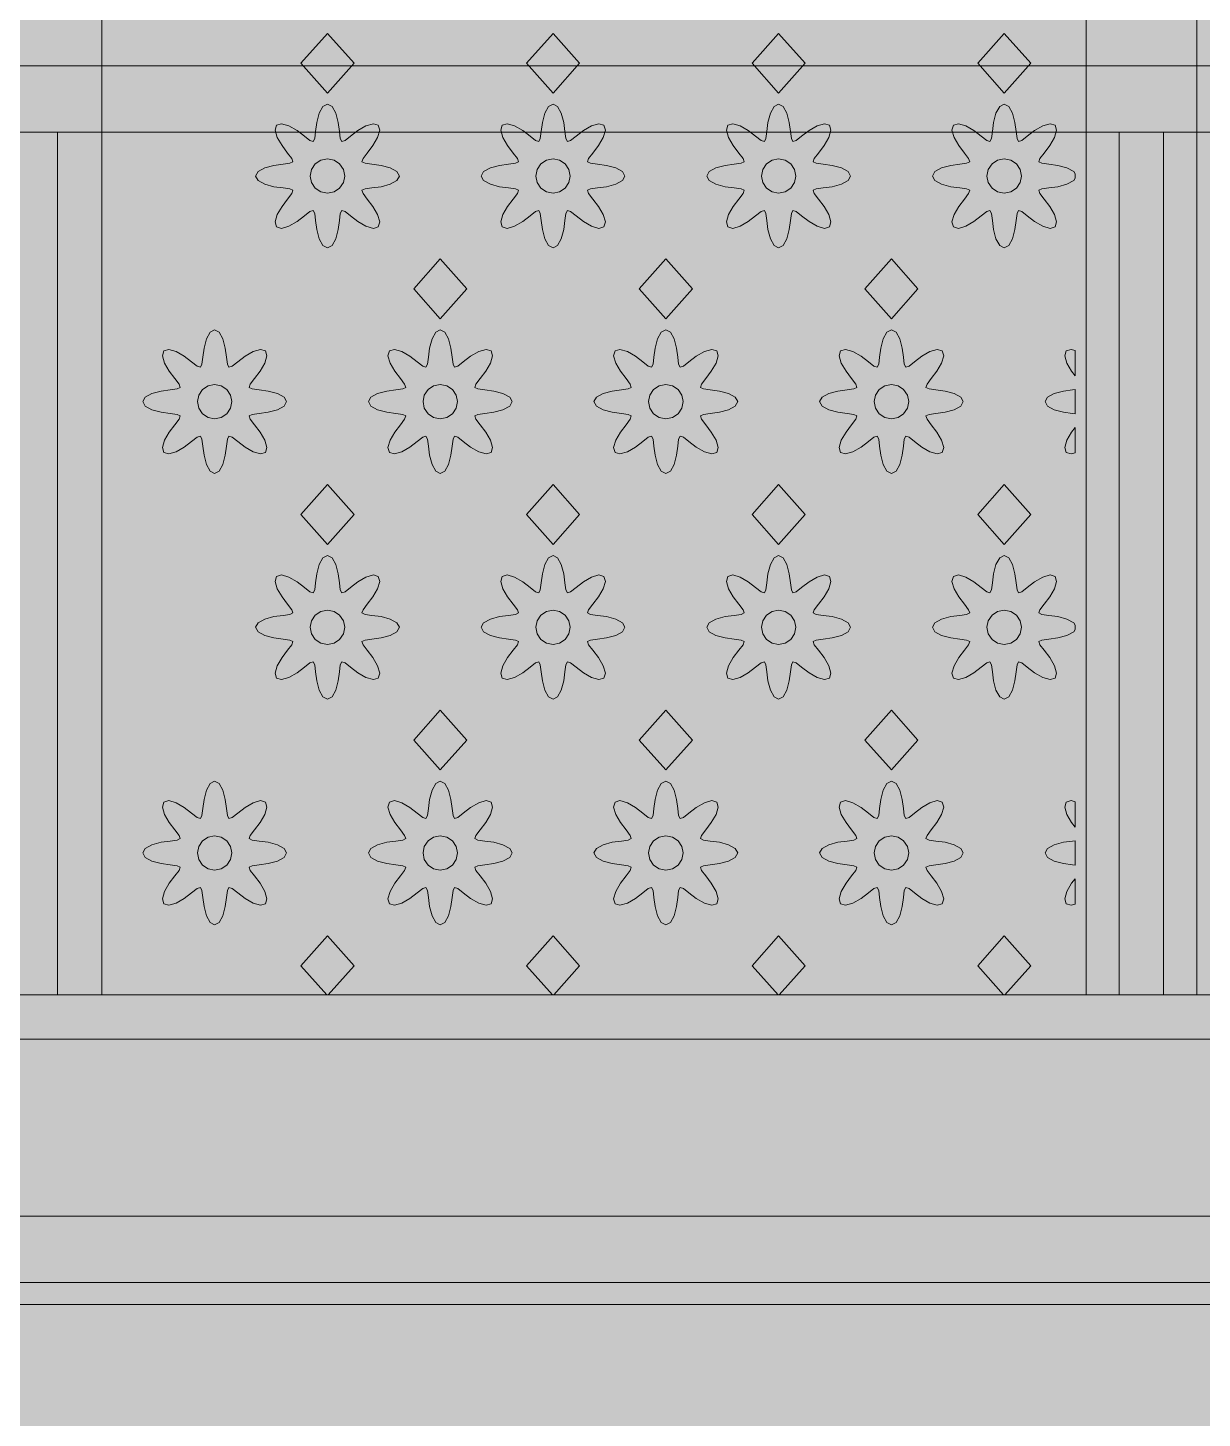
# Model space of a CAD drawing. Extents: x -18 to 1006, y -14 to 799.
# Drawn here: x 764.7 to 817.8, y 236.9 to 299.7 of the extents above; entities that cross this region are included whole.
import ezdxf

# ---------------------------------------------------------------- set-up
doc = ezdxf.new("R2010")
doc.units = 0
for name, color, linetype, lineweight, true_color in [('00_WHITE_BACKGROUND', 7, 'Continuous', 18, 0xffffff), ('02_CORNICES', 7, 'Continuous', 18, 0x000000), ('03_FRAMES_DOORS', 7, 'Continuous', 18, 0x000000), ('06_ORNAMENT', 7, 'Continuous', 18, 0x000000), ('07_RAILINGS', 7, 'Continuous', 18, 0x000000)]:
    doc.layers.add(name, color=color, linetype=linetype, lineweight=lineweight, true_color=true_color)

msp = doc.modelspace()

# ---------------------------------------------------------------- linework, layer by layer
at = {"layer": '00_WHITE_BACKGROUND', "color": 7, "lineweight": 18, "true_color": 0xffffff}
msp.add_solid([(-18, -14), (1006, -14), (-18, 799), (1006, 799)], dxfattribs=at)
at = {"layer": '02_CORNICES', "color": 7, "lineweight": 18, "true_color": 0x000000}
for points in [[(938, 242), (938, 246), (702, 246), (702, 242), (714, 242)], [(935, 221), (941, 229), (942, 243), (698, 243), (698, 242), (714, 242), (714, 221)]]:
    msp.add_lwpolyline(points, close=True, dxfattribs=at)
at = {"layer": '03_FRAMES_DOORS', "color": 7, "lineweight": 18, "true_color": 0x000000}
msp.add_lwpolyline([(817.5, 369), (812.5, 369), (812.5, 256), (817.5, 256)], close=True, dxfattribs=at)
for points in [[(754, 254), (876, 254), (876, 357)], [(761, 254), (869, 254), (869, 351)], [(862, 346), (862, 256), (768, 256), (768, 346)]]:
    msp.add_lwpolyline(points, dxfattribs=at)
at = {"layer": '06_ORNAMENT', "color": 7, "lineweight": 18, "true_color": 0x000000}
for points in [[(905, 399), (889, 399), (889, 414), (741, 414), (741, 399), (725, 399), (725, 243), (905, 243)], [(777, 298.11683), (778.2, 296.76683), (779.4, 298.11683), (778.2, 299.46683)], [(787.2, 298.11683), (788.4, 296.76683), (789.6, 298.11683), (788.4, 299.46683)], [(797.4, 298.11683), (798.6, 296.76683), (799.8, 298.11683), (798.6, 299.46683)], [(807.6, 298.11683), (808.8, 296.76683), (810, 298.11683), (808.8, 299.46683)], [(781.33877, 293.22256), (781.03553, 293.39014), (780.62254, 293.49871), (780.20913, 293.55518), (779.89927, 293.59366), (779.76136, 293.66357), (779.80944, 293.81052), (780.00133, 294.05683), (780.25373, 294.38909), (780.46899, 294.75789), (780.56491, 295.09081), (780.4981, 295.31493), (780.27397, 295.38175), (779.94106, 295.28583), (779.57226, 295.07056), (779.24, 294.81817), (778.99369, 294.62627), (778.84674, 294.57819), (778.77682, 294.7161), (778.73834, 295.02596), (778.68187, 295.43937), (778.5733, 295.85237), (778.40573, 296.1556), (778.2, 296.26683), (777.99427, 296.1556), (777.8267, 295.85237), (777.71813, 295.43937), (777.66166, 295.02596), (777.62318, 294.7161), (777.55326, 294.57819), (777.40631, 294.62627), (777.16, 294.81817), (776.82774, 295.07056), (776.45894, 295.28583), (776.12603, 295.38175), (775.9019, 295.31493), (775.83509, 295.09081), (775.93101, 294.75789), (776.14627, 294.38909), (776.39867, 294.05683), (776.59056, 293.81052), (776.63864, 293.66357), (776.50073, 293.59366), (776.19087, 293.55518), (775.77746, 293.49871), (775.36447, 293.39014), (775.06123, 293.22256), (774.95, 293.01683), (775.06123, 292.81111), (775.36447, 292.64353), (775.77746, 292.53496), (776.19087, 292.47849), (776.50073, 292.44001), (776.63864, 292.3701), (776.59056, 292.22315), (776.39867, 291.97683), (776.14627, 291.64458), (775.93101, 291.27578), (775.83509, 290.94286), (775.9019, 290.71874), (776.12603, 290.65192), (776.45894, 290.74784), (776.82774, 290.9631), (777.16, 291.2155), (777.40631, 291.4074), (777.55326, 291.45548), (777.62318, 291.31757), (777.66166, 291.00771), (777.71813, 290.5943), (777.8267, 290.1813), (777.99427, 289.87807), (778.2, 289.76683), (778.40573, 289.87807), (778.5733, 290.1813), (778.68187, 290.5943), (778.73834, 291.00771), (778.77682, 291.31757), (778.84674, 291.45548), (778.99369, 291.4074), (779.24, 291.2155), (779.57226, 290.9631), (779.94106, 290.74784), (780.27397, 290.65192), (780.4981, 290.71874), (780.56491, 290.94286), (780.46899, 291.27578), (780.25373, 291.64458), (780.00133, 291.97683), (779.80944, 292.22315), (779.76136, 292.3701), (779.89927, 292.44001), (780.20913, 292.47849), (780.62254, 292.53496), (781.03553, 292.64353), (781.33877, 292.81111), (781.45, 293.01683)], [(791.53877, 293.22256), (791.23553, 293.39014), (790.82254, 293.49871), (790.40913, 293.55518), (790.09927, 293.59366), (789.96136, 293.66357), (790.00944, 293.81052), (790.20133, 294.05683), (790.45373, 294.38909), (790.66899, 294.75789), (790.76491, 295.09081), (790.6981, 295.31493), (790.47397, 295.38175), (790.14106, 295.28583), (789.77226, 295.07056), (789.44, 294.81817), (789.19369, 294.62627), (789.04674, 294.57819), (788.97682, 294.7161), (788.93834, 295.02596), (788.88187, 295.43937), (788.7733, 295.85237), (788.60573, 296.1556), (788.4, 296.26683), (788.19427, 296.1556), (788.0267, 295.85237), (787.91813, 295.43937), (787.86166, 295.02596), (787.82318, 294.7161), (787.75326, 294.57819), (787.60631, 294.62627), (787.36, 294.81817), (787.02774, 295.07056), (786.65894, 295.28583), (786.32603, 295.38175), (786.1019, 295.31493), (786.03509, 295.09081), (786.13101, 294.75789), (786.34627, 294.38909), (786.59867, 294.05683), (786.79056, 293.81052), (786.83864, 293.66357), (786.70073, 293.59366), (786.39087, 293.55518), (785.97746, 293.49871), (785.56447, 293.39014), (785.26123, 293.22256), (785.15, 293.01683), (785.26123, 292.81111), (785.56447, 292.64353), (785.97746, 292.53496), (786.39087, 292.47849), (786.70073, 292.44001), (786.83864, 292.3701), (786.79056, 292.22315), (786.59867, 291.97683), (786.34627, 291.64458), (786.13101, 291.27578), (786.03509, 290.94286), (786.1019, 290.71874), (786.32603, 290.65192), (786.65894, 290.74784), (787.02774, 290.9631), (787.36, 291.2155), (787.60631, 291.4074), (787.75326, 291.45548), (787.82318, 291.31757), (787.86166, 291.00771), (787.91813, 290.5943), (788.0267, 290.1813), (788.19427, 289.87807), (788.4, 289.76683), (788.60573, 289.87807), (788.7733, 290.1813), (788.88187, 290.5943), (788.93834, 291.00771), (788.97682, 291.31757), (789.04674, 291.45548), (789.19369, 291.4074), (789.44, 291.2155), (789.77226, 290.9631), (790.14106, 290.74784), (790.47397, 290.65192), (790.6981, 290.71874), (790.76491, 290.94286), (790.66899, 291.27578), (790.45373, 291.64458), (790.20133, 291.97683), (790.00944, 292.22315), (789.96136, 292.3701), (790.09927, 292.44001), (790.40913, 292.47849), (790.82254, 292.53496), (791.23553, 292.64353), (791.53877, 292.81111), (791.65, 293.01683)], [(801.73877, 293.22256), (801.43553, 293.39014), (801.02254, 293.49871), (800.60913, 293.55518), (800.29927, 293.59366), (800.16136, 293.66357), (800.20944, 293.81052), (800.40133, 294.05683), (800.65373, 294.38909), (800.86899, 294.75789), (800.96491, 295.09081), (800.8981, 295.31493), (800.67397, 295.38175), (800.34106, 295.28583), (799.97226, 295.07056), (799.64, 294.81817), (799.39369, 294.62627), (799.24674, 294.57819), (799.17682, 294.7161), (799.13834, 295.02596), (799.08187, 295.43937), (798.9733, 295.85237), (798.80573, 296.1556), (798.6, 296.26683), (798.39427, 296.1556), (798.2267, 295.85237), (798.11813, 295.43937), (798.06166, 295.02596), (798.02318, 294.7161), (797.95326, 294.57819), (797.80631, 294.62627), (797.56, 294.81817), (797.22774, 295.07056), (796.85894, 295.28583), (796.52603, 295.38175), (796.3019, 295.31493), (796.23509, 295.09081), (796.33101, 294.75789), (796.54627, 294.38909), (796.79867, 294.05683), (796.99056, 293.81052), (797.03864, 293.66357), (796.90073, 293.59366), (796.59087, 293.55518), (796.17746, 293.49871), (795.76447, 293.39014), (795.46123, 293.22256), (795.35, 293.01683), (795.46123, 292.81111), (795.76447, 292.64353), (796.17746, 292.53496), (796.59087, 292.47849), (796.90073, 292.44001), (797.03864, 292.3701), (796.99056, 292.22315), (796.79867, 291.97683), (796.54627, 291.64458), (796.33101, 291.27578), (796.23509, 290.94286), (796.3019, 290.71874), (796.52603, 290.65192), (796.85894, 290.74784), (797.22774, 290.9631), (797.56, 291.2155), (797.80631, 291.4074), (797.95326, 291.45548), (798.02318, 291.31757), (798.06166, 291.00771), (798.11813, 290.5943), (798.2267, 290.1813), (798.39427, 289.87807), (798.6, 289.76683), (798.80573, 289.87807), (798.9733, 290.1813), (799.08187, 290.5943), (799.13834, 291.00771), (799.17682, 291.31757), (799.24674, 291.45548), (799.39369, 291.4074), (799.64, 291.2155), (799.97226, 290.9631), (800.34106, 290.74784), (800.67397, 290.65192), (800.8981, 290.71874), (800.96491, 290.94286), (800.86899, 291.27578), (800.65373, 291.64458), (800.40133, 291.97683), (800.20944, 292.22315), (800.16136, 292.3701), (800.29927, 292.44001), (800.60913, 292.47849), (801.02254, 292.53496), (801.43553, 292.64353), (801.73877, 292.81111), (801.85, 293.01683)], [(811.93877, 293.22256), (811.63553, 293.39014), (811.22254, 293.49871), (810.80913, 293.55518), (810.49927, 293.59366), (810.36136, 293.66357), (810.40944, 293.81052), (810.60133, 294.05683), (810.85373, 294.38909), (811.06899, 294.75789), (811.16491, 295.09081), (811.0981, 295.31493), (810.87397, 295.38175), (810.54106, 295.28583), (810.17226, 295.07056), (809.84, 294.81817), (809.59369, 294.62627), (809.44674, 294.57819), (809.37682, 294.7161), (809.33834, 295.02596), (809.28187, 295.43937), (809.1733, 295.85237), (809.00573, 296.1556), (808.8, 296.26683), (808.59427, 296.1556), (808.4267, 295.85237), (808.31813, 295.43937), (808.26166, 295.02596), (808.22318, 294.7161), (808.15326, 294.57819), (808.00631, 294.62627), (807.76, 294.81817), (807.42774, 295.07056), (807.05894, 295.28583), (806.72603, 295.38175), (806.5019, 295.31493), (806.43509, 295.09081), (806.53101, 294.75789), (806.74627, 294.38909), (806.99867, 294.05683), (807.19056, 293.81052), (807.23864, 293.66357), (807.10073, 293.59366), (806.79087, 293.55518), (806.37746, 293.49871), (805.96447, 293.39014), (805.66123, 293.22256), (805.55, 293.01683), (805.66123, 292.81111), (805.96447, 292.64353), (806.37746, 292.53496), (806.79087, 292.47849), (807.10073, 292.44001), (807.23864, 292.3701), (807.19056, 292.22315), (806.99867, 291.97683), (806.74627, 291.64458), (806.53101, 291.27578), (806.43509, 290.94286), (806.5019, 290.71874), (806.72603, 290.65192), (807.05894, 290.74784), (807.42774, 290.9631), (807.76, 291.2155), (808.00631, 291.4074), (808.15326, 291.45548), (808.22318, 291.31757), (808.26166, 291.00771), (808.31813, 290.5943), (808.4267, 290.1813), (808.59427, 289.87807), (808.8, 289.76683), (809.00573, 289.87807), (809.1733, 290.1813), (809.28187, 290.5943), (809.33834, 291.00771), (809.37682, 291.31757), (809.44674, 291.45548), (809.59369, 291.4074), (809.84, 291.2155), (810.17226, 290.9631), (810.54106, 290.74784), (810.87397, 290.65192), (811.0981, 290.71874), (811.16491, 290.94286), (811.06899, 291.27578), (810.85373, 291.64458), (810.60133, 291.97683), (810.40944, 292.22315), (810.36136, 292.3701), (810.49927, 292.44001), (810.80913, 292.47849), (811.22254, 292.53496), (811.63553, 292.64353), (811.93877, 292.81111), (812, 292.92436), (812, 293.10931)], [(778.92063, 293.31533), (778.75154, 293.56838), (778.49849, 293.73746), (778.2, 293.79683), (777.90151, 293.73746), (777.64846, 293.56838), (777.47937, 293.31533), (777.42, 293.01683), (777.47937, 292.71834), (777.64846, 292.46529), (777.90151, 292.29621), (778.2, 292.23683), (778.49849, 292.29621), (778.75154, 292.46529), (778.92063, 292.71834), (778.98, 293.01683)], [(789.12063, 293.31533), (788.95154, 293.56838), (788.69849, 293.73746), (788.4, 293.79683), (788.10151, 293.73746), (787.84846, 293.56838), (787.67937, 293.31533), (787.62, 293.01683), (787.67937, 292.71834), (787.84846, 292.46529), (788.10151, 292.29621), (788.4, 292.23683), (788.69849, 292.29621), (788.95154, 292.46529), (789.12063, 292.71834), (789.18, 293.01683)], [(799.32063, 293.31533), (799.15154, 293.56838), (798.89849, 293.73746), (798.6, 293.79683), (798.30151, 293.73746), (798.04846, 293.56838), (797.87937, 293.31533), (797.82, 293.01683), (797.87937, 292.71834), (798.04846, 292.46529), (798.30151, 292.29621), (798.6, 292.23683), (798.89849, 292.29621), (799.15154, 292.46529), (799.32063, 292.71834), (799.38, 293.01683)], [(809.52063, 293.31533), (809.35154, 293.56838), (809.09849, 293.73746), (808.8, 293.79683), (808.50151, 293.73746), (808.24846, 293.56838), (808.07937, 293.31533), (808.02, 293.01683), (808.07937, 292.71834), (808.24846, 292.46529), (808.50151, 292.29621), (808.8, 292.23683), (809.09849, 292.29621), (809.35154, 292.46529), (809.52063, 292.71834), (809.58, 293.01683)], [(782.1, 287.91683), (783.3, 286.56683), (784.5, 287.91683), (783.3, 289.26683)], [(792.3, 287.91683), (793.5, 286.56683), (794.7, 287.91683), (793.5, 289.26683)], [(802.5, 287.91683), (803.7, 286.56683), (804.9, 287.91683), (803.7, 289.26683)], [(776.23877, 283.02256), (775.93553, 283.19014), (775.52254, 283.29871), (775.10913, 283.35518), (774.79927, 283.39366), (774.66136, 283.46357), (774.70944, 283.61052), (774.90133, 283.85683), (775.15373, 284.18909), (775.36899, 284.55789), (775.46491, 284.89081), (775.3981, 285.11493), (775.17397, 285.18175), (774.84106, 285.08583), (774.47226, 284.87056), (774.14, 284.61817), (773.89369, 284.42627), (773.74674, 284.37819), (773.67682, 284.5161), (773.63834, 284.82596), (773.58187, 285.23937), (773.4733, 285.65237), (773.30573, 285.9556), (773.1, 286.06683), (772.89427, 285.9556), (772.7267, 285.65237), (772.61813, 285.23937), (772.56166, 284.82596), (772.52318, 284.5161), (772.45326, 284.37819), (772.30631, 284.42627), (772.06, 284.61817), (771.72774, 284.87056), (771.35894, 285.08583), (771.02603, 285.18175), (770.8019, 285.11493), (770.73509, 284.89081), (770.83101, 284.55789), (771.04627, 284.18909), (771.29867, 283.85683), (771.49056, 283.61052), (771.53864, 283.46357), (771.40073, 283.39366), (771.09087, 283.35518), (770.67746, 283.29871), (770.26447, 283.19014), (769.96123, 283.02256), (769.85, 282.81683), (769.96123, 282.61111), (770.26447, 282.44353), (770.67746, 282.33496), (771.09087, 282.27849), (771.40073, 282.24001), (771.53864, 282.1701), (771.49056, 282.02315), (771.29867, 281.77683), (771.04627, 281.44458), (770.83101, 281.07578), (770.73509, 280.74286), (770.8019, 280.51874), (771.02603, 280.45192), (771.35894, 280.54784), (771.72774, 280.7631), (772.06, 281.0155), (772.30631, 281.2074), (772.45326, 281.25548), (772.52318, 281.11757), (772.56166, 280.80771), (772.61813, 280.3943), (772.7267, 279.9813), (772.89427, 279.67807), (773.1, 279.56683), (773.30573, 279.67807), (773.4733, 279.9813), (773.58187, 280.3943), (773.63834, 280.80771), (773.67682, 281.11757), (773.74674, 281.25548), (773.89369, 281.2074), (774.14, 281.0155), (774.47226, 280.7631), (774.84106, 280.54784), (775.17397, 280.45192), (775.3981, 280.51874), (775.46491, 280.74286), (775.36899, 281.07578), (775.15373, 281.44458), (774.90133, 281.77683), (774.70944, 282.02315), (774.66136, 282.1701), (774.79927, 282.24001), (775.10913, 282.27849), (775.52254, 282.33496), (775.93553, 282.44353), (776.23877, 282.61111), (776.35, 282.81683)], [(786.43877, 283.02256), (786.13553, 283.19014), (785.72254, 283.29871), (785.30913, 283.35518), (784.99927, 283.39366), (784.86136, 283.46357), (784.90944, 283.61052), (785.10133, 283.85683), (785.35373, 284.18909), (785.56899, 284.55789), (785.66491, 284.89081), (785.5981, 285.11493), (785.37397, 285.18175), (785.04106, 285.08583), (784.67226, 284.87056), (784.34, 284.61817), (784.09369, 284.42627), (783.94674, 284.37819), (783.87682, 284.5161), (783.83834, 284.82596), (783.78187, 285.23937), (783.6733, 285.65237), (783.50573, 285.9556), (783.3, 286.06683), (783.09427, 285.9556), (782.9267, 285.65237), (782.81813, 285.23937), (782.76166, 284.82596), (782.72318, 284.5161), (782.65326, 284.37819), (782.50631, 284.42627), (782.26, 284.61817), (781.92774, 284.87056), (781.55894, 285.08583), (781.22603, 285.18175), (781.0019, 285.11493), (780.93509, 284.89081), (781.03101, 284.55789), (781.24627, 284.18909), (781.49867, 283.85683), (781.69056, 283.61052), (781.73864, 283.46357), (781.60073, 283.39366), (781.29087, 283.35518), (780.87746, 283.29871), (780.46447, 283.19014), (780.16123, 283.02256), (780.05, 282.81683), (780.16123, 282.61111), (780.46447, 282.44353), (780.87746, 282.33496), (781.29087, 282.27849), (781.60073, 282.24001), (781.73864, 282.1701), (781.69056, 282.02315), (781.49867, 281.77683), (781.24627, 281.44458), (781.03101, 281.07578), (780.93509, 280.74286), (781.0019, 280.51874), (781.22603, 280.45192), (781.55894, 280.54784), (781.92774, 280.7631), (782.26, 281.0155), (782.50631, 281.2074), (782.65326, 281.25548), (782.72318, 281.11757), (782.76166, 280.80771), (782.81813, 280.3943), (782.9267, 279.9813), (783.09427, 279.67807), (783.3, 279.56683), (783.50573, 279.67807), (783.6733, 279.9813), (783.78187, 280.3943), (783.83834, 280.80771), (783.87682, 281.11757), (783.94674, 281.25548), (784.09369, 281.2074), (784.34, 281.0155), (784.67226, 280.7631), (785.04106, 280.54784), (785.37397, 280.45192), (785.5981, 280.51874), (785.66491, 280.74286), (785.56899, 281.07578), (785.35373, 281.44458), (785.10133, 281.77683), (784.90944, 282.02315), (784.86136, 282.1701), (784.99927, 282.24001), (785.30913, 282.27849), (785.72254, 282.33496), (786.13553, 282.44353), (786.43877, 282.61111), (786.55, 282.81683)], [(796.63877, 283.02256), (796.33553, 283.19014), (795.92254, 283.29871), (795.50913, 283.35518), (795.19927, 283.39366), (795.06136, 283.46357), (795.10944, 283.61052), (795.30133, 283.85683), (795.55373, 284.18909), (795.76899, 284.55789), (795.86491, 284.89081), (795.7981, 285.11493), (795.57397, 285.18175), (795.24106, 285.08583), (794.87226, 284.87056), (794.54, 284.61817), (794.29369, 284.42627), (794.14674, 284.37819), (794.07682, 284.5161), (794.03834, 284.82596), (793.98187, 285.23937), (793.8733, 285.65237), (793.70573, 285.9556), (793.5, 286.06683), (793.29427, 285.9556), (793.1267, 285.65237), (793.01813, 285.23937), (792.96166, 284.82596), (792.92318, 284.5161), (792.85326, 284.37819), (792.70631, 284.42627), (792.46, 284.61817), (792.12774, 284.87056), (791.75894, 285.08583), (791.42603, 285.18175), (791.2019, 285.11493), (791.13509, 284.89081), (791.23101, 284.55789), (791.44627, 284.18909), (791.69867, 283.85683), (791.89056, 283.61052), (791.93864, 283.46357), (791.80073, 283.39366), (791.49087, 283.35518), (791.07746, 283.29871), (790.66447, 283.19014), (790.36123, 283.02256), (790.25, 282.81683), (790.36123, 282.61111), (790.66447, 282.44353), (791.07746, 282.33496), (791.49087, 282.27849), (791.80073, 282.24001), (791.93864, 282.1701), (791.89056, 282.02315), (791.69867, 281.77683), (791.44627, 281.44458), (791.23101, 281.07578), (791.13509, 280.74286), (791.2019, 280.51874), (791.42603, 280.45192), (791.75894, 280.54784), (792.12774, 280.7631), (792.46, 281.0155), (792.70631, 281.2074), (792.85326, 281.25548), (792.92318, 281.11757), (792.96166, 280.80771), (793.01813, 280.3943), (793.1267, 279.9813), (793.29427, 279.67807), (793.5, 279.56683), (793.70573, 279.67807), (793.8733, 279.9813), (793.98187, 280.3943), (794.03834, 280.80771), (794.07682, 281.11757), (794.14674, 281.25548), (794.29369, 281.2074), (794.54, 281.0155), (794.87226, 280.7631), (795.24106, 280.54784), (795.57397, 280.45192), (795.7981, 280.51874), (795.86491, 280.74286), (795.76899, 281.07578), (795.55373, 281.44458), (795.30133, 281.77683), (795.10944, 282.02315), (795.06136, 282.1701), (795.19927, 282.24001), (795.50913, 282.27849), (795.92254, 282.33496), (796.33553, 282.44353), (796.63877, 282.61111), (796.75, 282.81683)], [(806.83877, 283.02256), (806.53553, 283.19014), (806.12254, 283.29871), (805.70913, 283.35518), (805.39927, 283.39366), (805.26136, 283.46357), (805.30944, 283.61052), (805.50133, 283.85683), (805.75373, 284.18909), (805.96899, 284.55789), (806.06491, 284.89081), (805.9981, 285.11493), (805.77397, 285.18175), (805.44106, 285.08583), (805.07226, 284.87056), (804.74, 284.61817), (804.49369, 284.42627), (804.34674, 284.37819), (804.27682, 284.5161), (804.23834, 284.82596), (804.18187, 285.23937), (804.0733, 285.65237), (803.90573, 285.9556), (803.7, 286.06683), (803.49427, 285.9556), (803.3267, 285.65237), (803.21813, 285.23937), (803.16166, 284.82596), (803.12318, 284.5161), (803.05326, 284.37819), (802.90631, 284.42627), (802.66, 284.61817), (802.32774, 284.87056), (801.95894, 285.08583), (801.62603, 285.18175), (801.4019, 285.11493), (801.33509, 284.89081), (801.43101, 284.55789), (801.64627, 284.18909), (801.89867, 283.85683), (802.09056, 283.61052), (802.13864, 283.46357), (802.00073, 283.39366), (801.69087, 283.35518), (801.27746, 283.29871), (800.86447, 283.19014), (800.56123, 283.02256), (800.45, 282.81683), (800.56123, 282.61111), (800.86447, 282.44353), (801.27746, 282.33496), (801.69087, 282.27849), (802.00073, 282.24001), (802.13864, 282.1701), (802.09056, 282.02315), (801.89867, 281.77683), (801.64627, 281.44458), (801.43101, 281.07578), (801.33509, 280.74286), (801.4019, 280.51874), (801.62603, 280.45192), (801.95894, 280.54784), (802.32774, 280.7631), (802.66, 281.0155), (802.90631, 281.2074), (803.05326, 281.25548), (803.12318, 281.11757), (803.16166, 280.80771), (803.21813, 280.3943), (803.3267, 279.9813), (803.49427, 279.67807), (803.7, 279.56683), (803.90573, 279.67807), (804.0733, 279.9813), (804.18187, 280.3943), (804.23834, 280.80771), (804.27682, 281.11757), (804.34674, 281.25548), (804.49369, 281.2074), (804.74, 281.0155), (805.07226, 280.7631), (805.44106, 280.54784), (805.77397, 280.45192), (805.9981, 280.51874), (806.06491, 280.74286), (805.96899, 281.07578), (805.75373, 281.44458), (805.50133, 281.77683), (805.30944, 282.02315), (805.26136, 282.1701), (805.39927, 282.24001), (805.70913, 282.27849), (806.12254, 282.33496), (806.53553, 282.44353), (806.83877, 282.61111), (806.95, 282.81683)], [(811.82603, 285.18175), (811.6019, 285.11493), (811.53509, 284.89081), (811.63101, 284.55789), (811.84627, 284.18909), (812, 283.98672), (812, 285.13162)], [(773.82063, 283.11533), (773.65154, 283.36838), (773.39849, 283.53746), (773.1, 283.59683), (772.80151, 283.53746), (772.54846, 283.36838), (772.37937, 283.11533), (772.32, 282.81683), (772.37937, 282.51834), (772.54846, 282.26529), (772.80151, 282.09621), (773.1, 282.03683), (773.39849, 282.09621), (773.65154, 282.26529), (773.82063, 282.51834), (773.88, 282.81683)], [(784.02063, 283.11533), (783.85154, 283.36838), (783.59849, 283.53746), (783.3, 283.59683), (783.00151, 283.53746), (782.74846, 283.36838), (782.57937, 283.11533), (782.52, 282.81683), (782.57937, 282.51834), (782.74846, 282.26529), (783.00151, 282.09621), (783.3, 282.03683), (783.59849, 282.09621), (783.85154, 282.26529), (784.02063, 282.51834), (784.08, 282.81683)], [(794.22063, 283.11533), (794.05154, 283.36838), (793.79849, 283.53746), (793.5, 283.59683), (793.20151, 283.53746), (792.94846, 283.36838), (792.77937, 283.11533), (792.72, 282.81683), (792.77937, 282.51834), (792.94846, 282.26529), (793.20151, 282.09621), (793.5, 282.03683), (793.79849, 282.09621), (794.05154, 282.26529), (794.22063, 282.51834), (794.28, 282.81683)], [(804.42063, 283.11533), (804.25154, 283.36838), (803.99849, 283.53746), (803.7, 283.59683), (803.40151, 283.53746), (803.14846, 283.36838), (802.97937, 283.11533), (802.92, 282.81683), (802.97937, 282.51834), (803.14846, 282.26529), (803.40151, 282.09621), (803.7, 282.03683), (803.99849, 282.09621), (804.25154, 282.26529), (804.42063, 282.51834), (804.48, 282.81683)], [(811.89087, 283.35518), (811.47746, 283.29871), (811.06447, 283.19014), (810.76123, 283.02256), (810.65, 282.81683), (810.76123, 282.61111), (811.06447, 282.44353), (811.47746, 282.33496), (811.89087, 282.27849), (812, 282.26494), (812, 283.36873)], [(811.84627, 281.44458), (811.63101, 281.07578), (811.53509, 280.74286), (811.6019, 280.51874), (811.82603, 280.45192), (812, 280.50205), (812, 281.64695)], [(777, 277.71683), (778.2, 276.36683), (779.4, 277.71683), (778.2, 279.06683)], [(787.2, 277.71683), (788.4, 276.36683), (789.6, 277.71683), (788.4, 279.06683)], [(797.4, 277.71683), (798.6, 276.36683), (799.8, 277.71683), (798.6, 279.06683)], [(807.6, 277.71683), (808.8, 276.36683), (810, 277.71683), (808.8, 279.06683)], [(781.33877, 272.82256), (781.03553, 272.99014), (780.62254, 273.09871), (780.20913, 273.15518), (779.89927, 273.19366), (779.76136, 273.26357), (779.80944, 273.41052), (780.00133, 273.65683), (780.25373, 273.98909), (780.46899, 274.35789), (780.56491, 274.69081), (780.4981, 274.91493), (780.27397, 274.98175), (779.94106, 274.88583), (779.57226, 274.67056), (779.24, 274.41817), (778.99369, 274.22627), (778.84674, 274.17819), (778.77682, 274.3161), (778.73834, 274.62596), (778.68187, 275.03937), (778.5733, 275.45237), (778.40573, 275.7556), (778.2, 275.86683), (777.99427, 275.7556), (777.8267, 275.45237), (777.71813, 275.03937), (777.66166, 274.62596), (777.62318, 274.3161), (777.55326, 274.17819), (777.40631, 274.22627), (777.16, 274.41817), (776.82774, 274.67056), (776.45894, 274.88583), (776.12603, 274.98175), (775.9019, 274.91493), (775.83509, 274.69081), (775.93101, 274.35789), (776.14627, 273.98909), (776.39867, 273.65683), (776.59056, 273.41052), (776.63864, 273.26357), (776.50073, 273.19366), (776.19087, 273.15518), (775.77746, 273.09871), (775.36447, 272.99014), (775.06123, 272.82256), (774.95, 272.61683), (775.06123, 272.41111), (775.36447, 272.24353), (775.77746, 272.13496), (776.19087, 272.07849), (776.50073, 272.04001), (776.63864, 271.9701), (776.59056, 271.82315), (776.39867, 271.57683), (776.14627, 271.24458), (775.93101, 270.87578), (775.83509, 270.54286), (775.9019, 270.31874), (776.12603, 270.25192), (776.45894, 270.34784), (776.82774, 270.5631), (777.16, 270.8155), (777.40631, 271.0074), (777.55326, 271.05548), (777.62318, 270.91757), (777.66166, 270.60771), (777.71813, 270.1943), (777.8267, 269.7813), (777.99427, 269.47807), (778.2, 269.36683), (778.40573, 269.47807), (778.5733, 269.7813), (778.68187, 270.1943), (778.73834, 270.60771), (778.77682, 270.91757), (778.84674, 271.05548), (778.99369, 271.0074), (779.24, 270.8155), (779.57226, 270.5631), (779.94106, 270.34784), (780.27397, 270.25192), (780.4981, 270.31874), (780.56491, 270.54286), (780.46899, 270.87578), (780.25373, 271.24458), (780.00133, 271.57683), (779.80944, 271.82315), (779.76136, 271.9701), (779.89927, 272.04001), (780.20913, 272.07849), (780.62254, 272.13496), (781.03553, 272.24353), (781.33877, 272.41111), (781.45, 272.61683)], [(791.53877, 272.82256), (791.23553, 272.99014), (790.82254, 273.09871), (790.40913, 273.15518), (790.09927, 273.19366), (789.96136, 273.26357), (790.00944, 273.41052), (790.20133, 273.65683), (790.45373, 273.98909), (790.66899, 274.35789), (790.76491, 274.69081), (790.6981, 274.91493), (790.47397, 274.98175), (790.14106, 274.88583), (789.77226, 274.67056), (789.44, 274.41817), (789.19369, 274.22627), (789.04674, 274.17819), (788.97682, 274.3161), (788.93834, 274.62596), (788.88187, 275.03937), (788.7733, 275.45237), (788.60573, 275.7556), (788.4, 275.86683), (788.19427, 275.7556), (788.0267, 275.45237), (787.91813, 275.03937), (787.86166, 274.62596), (787.82318, 274.3161), (787.75326, 274.17819), (787.60631, 274.22627), (787.36, 274.41817), (787.02774, 274.67056), (786.65894, 274.88583), (786.32603, 274.98175), (786.1019, 274.91493), (786.03509, 274.69081), (786.13101, 274.35789), (786.34627, 273.98909), (786.59867, 273.65683), (786.79056, 273.41052), (786.83864, 273.26357), (786.70073, 273.19366), (786.39087, 273.15518), (785.97746, 273.09871), (785.56447, 272.99014), (785.26123, 272.82256), (785.15, 272.61683), (785.26123, 272.41111), (785.56447, 272.24353), (785.97746, 272.13496), (786.39087, 272.07849), (786.70073, 272.04001), (786.83864, 271.9701), (786.79056, 271.82315), (786.59867, 271.57683), (786.34627, 271.24458), (786.13101, 270.87578), (786.03509, 270.54286), (786.1019, 270.31874), (786.32603, 270.25192), (786.65894, 270.34784), (787.02774, 270.5631), (787.36, 270.8155), (787.60631, 271.0074), (787.75326, 271.05548), (787.82318, 270.91757), (787.86166, 270.60771), (787.91813, 270.1943), (788.0267, 269.7813), (788.19427, 269.47807), (788.4, 269.36683), (788.60573, 269.47807), (788.7733, 269.7813), (788.88187, 270.1943), (788.93834, 270.60771), (788.97682, 270.91757), (789.04674, 271.05548), (789.19369, 271.0074), (789.44, 270.8155), (789.77226, 270.5631), (790.14106, 270.34784), (790.47397, 270.25192), (790.6981, 270.31874), (790.76491, 270.54286), (790.66899, 270.87578), (790.45373, 271.24458), (790.20133, 271.57683), (790.00944, 271.82315), (789.96136, 271.9701), (790.09927, 272.04001), (790.40913, 272.07849), (790.82254, 272.13496), (791.23553, 272.24353), (791.53877, 272.41111), (791.65, 272.61683)], [(801.73877, 272.82256), (801.43553, 272.99014), (801.02254, 273.09871), (800.60913, 273.15518), (800.29927, 273.19366), (800.16136, 273.26357), (800.20944, 273.41052), (800.40133, 273.65683), (800.65373, 273.98909), (800.86899, 274.35789), (800.96491, 274.69081), (800.8981, 274.91493), (800.67397, 274.98175), (800.34106, 274.88583), (799.97226, 274.67056), (799.64, 274.41817), (799.39369, 274.22627), (799.24674, 274.17819), (799.17682, 274.3161), (799.13834, 274.62596), (799.08187, 275.03937), (798.9733, 275.45237), (798.80573, 275.7556), (798.6, 275.86683), (798.39427, 275.7556), (798.2267, 275.45237), (798.11813, 275.03937), (798.06166, 274.62596), (798.02318, 274.3161), (797.95326, 274.17819), (797.80631, 274.22627), (797.56, 274.41817), (797.22774, 274.67056), (796.85894, 274.88583), (796.52603, 274.98175), (796.3019, 274.91493), (796.23509, 274.69081), (796.33101, 274.35789), (796.54627, 273.98909), (796.79867, 273.65683), (796.99056, 273.41052), (797.03864, 273.26357), (796.90073, 273.19366), (796.59087, 273.15518), (796.17746, 273.09871), (795.76447, 272.99014), (795.46123, 272.82256), (795.35, 272.61683), (795.46123, 272.41111), (795.76447, 272.24353), (796.17746, 272.13496), (796.59087, 272.07849), (796.90073, 272.04001), (797.03864, 271.9701), (796.99056, 271.82315), (796.79867, 271.57683), (796.54627, 271.24458), (796.33101, 270.87578), (796.23509, 270.54286), (796.3019, 270.31874), (796.52603, 270.25192), (796.85894, 270.34784), (797.22774, 270.5631), (797.56, 270.8155), (797.80631, 271.0074), (797.95326, 271.05548), (798.02318, 270.91757), (798.06166, 270.60771), (798.11813, 270.1943), (798.2267, 269.7813), (798.39427, 269.47807), (798.6, 269.36683), (798.80573, 269.47807), (798.9733, 269.7813), (799.08187, 270.1943), (799.13834, 270.60771), (799.17682, 270.91757), (799.24674, 271.05548), (799.39369, 271.0074), (799.64, 270.8155), (799.97226, 270.5631), (800.34106, 270.34784), (800.67397, 270.25192), (800.8981, 270.31874), (800.96491, 270.54286), (800.86899, 270.87578), (800.65373, 271.24458), (800.40133, 271.57683), (800.20944, 271.82315), (800.16136, 271.9701), (800.29927, 272.04001), (800.60913, 272.07849), (801.02254, 272.13496), (801.43553, 272.24353), (801.73877, 272.41111), (801.85, 272.61683)], [(811.93877, 272.82256), (811.63553, 272.99014), (811.22254, 273.09871), (810.80913, 273.15518), (810.49927, 273.19366), (810.36136, 273.26357), (810.40944, 273.41052), (810.60133, 273.65683), (810.85373, 273.98909), (811.06899, 274.35789), (811.16491, 274.69081), (811.0981, 274.91493), (810.87397, 274.98175), (810.54106, 274.88583), (810.17226, 274.67056), (809.84, 274.41817), (809.59369, 274.22627), (809.44674, 274.17819), (809.37682, 274.3161), (809.33834, 274.62596), (809.28187, 275.03937), (809.1733, 275.45237), (809.00573, 275.7556), (808.8, 275.86683), (808.59427, 275.7556), (808.4267, 275.45237), (808.31813, 275.03937), (808.26166, 274.62596), (808.22318, 274.3161), (808.15326, 274.17819), (808.00631, 274.22627), (807.76, 274.41817), (807.42774, 274.67056), (807.05894, 274.88583), (806.72603, 274.98175), (806.5019, 274.91493), (806.43509, 274.69081), (806.53101, 274.35789), (806.74627, 273.98909), (806.99867, 273.65683), (807.19056, 273.41052), (807.23864, 273.26357), (807.10073, 273.19366), (806.79087, 273.15518), (806.37746, 273.09871), (805.96447, 272.99014), (805.66123, 272.82256), (805.55, 272.61683), (805.66123, 272.41111), (805.96447, 272.24353), (806.37746, 272.13496), (806.79087, 272.07849), (807.10073, 272.04001), (807.23864, 271.9701), (807.19056, 271.82315), (806.99867, 271.57683), (806.74627, 271.24458), (806.53101, 270.87578), (806.43509, 270.54286), (806.5019, 270.31874), (806.72603, 270.25192), (807.05894, 270.34784), (807.42774, 270.5631), (807.76, 270.8155), (808.00631, 271.0074), (808.15326, 271.05548), (808.22318, 270.91757), (808.26166, 270.60771), (808.31813, 270.1943), (808.4267, 269.7813), (808.59427, 269.47807), (808.8, 269.36683), (809.00573, 269.47807), (809.1733, 269.7813), (809.28187, 270.1943), (809.33834, 270.60771), (809.37682, 270.91757), (809.44674, 271.05548), (809.59369, 271.0074), (809.84, 270.8155), (810.17226, 270.5631), (810.54106, 270.34784), (810.87397, 270.25192), (811.0981, 270.31874), (811.16491, 270.54286), (811.06899, 270.87578), (810.85373, 271.24458), (810.60133, 271.57683), (810.40944, 271.82315), (810.36136, 271.9701), (810.49927, 272.04001), (810.80913, 272.07849), (811.22254, 272.13496), (811.63553, 272.24353), (811.93877, 272.41111), (812, 272.52436), (812, 272.70931)], [(778.92063, 272.91533), (778.75154, 273.16838), (778.49849, 273.33746), (778.2, 273.39683), (777.90151, 273.33746), (777.64846, 273.16838), (777.47937, 272.91533), (777.42, 272.61683), (777.47937, 272.31834), (777.64846, 272.06529), (777.90151, 271.89621), (778.2, 271.83683), (778.49849, 271.89621), (778.75154, 272.06529), (778.92063, 272.31834), (778.98, 272.61683)], [(789.12063, 272.91533), (788.95154, 273.16838), (788.69849, 273.33746), (788.4, 273.39683), (788.10151, 273.33746), (787.84846, 273.16838), (787.67937, 272.91533), (787.62, 272.61683), (787.67937, 272.31834), (787.84846, 272.06529), (788.10151, 271.89621), (788.4, 271.83683), (788.69849, 271.89621), (788.95154, 272.06529), (789.12063, 272.31834), (789.18, 272.61683)], [(799.32063, 272.91533), (799.15154, 273.16838), (798.89849, 273.33746), (798.6, 273.39683), (798.30151, 273.33746), (798.04846, 273.16838), (797.87937, 272.91533), (797.82, 272.61683), (797.87937, 272.31834), (798.04846, 272.06529), (798.30151, 271.89621), (798.6, 271.83683), (798.89849, 271.89621), (799.15154, 272.06529), (799.32063, 272.31834), (799.38, 272.61683)], [(809.52063, 272.91533), (809.35154, 273.16838), (809.09849, 273.33746), (808.8, 273.39683), (808.50151, 273.33746), (808.24846, 273.16838), (808.07937, 272.91533), (808.02, 272.61683), (808.07937, 272.31834), (808.24846, 272.06529), (808.50151, 271.89621), (808.8, 271.83683), (809.09849, 271.89621), (809.35154, 272.06529), (809.52063, 272.31834), (809.58, 272.61683)], [(782.1, 267.51683), (783.3, 266.16683), (784.5, 267.51683), (783.3, 268.86683)], [(792.3, 267.51683), (793.5, 266.16683), (794.7, 267.51683), (793.5, 268.86683)], [(802.5, 267.51683), (803.7, 266.16683), (804.9, 267.51683), (803.7, 268.86683)], [(776.23877, 262.62256), (775.93553, 262.79014), (775.52254, 262.89871), (775.10913, 262.95518), (774.79927, 262.99366), (774.66136, 263.06357), (774.70944, 263.21052), (774.90133, 263.45683), (775.15373, 263.78909), (775.36899, 264.15789), (775.46491, 264.49081), (775.3981, 264.71493), (775.17397, 264.78175), (774.84106, 264.68583), (774.47226, 264.47056), (774.14, 264.21817), (773.89369, 264.02627), (773.74674, 263.97819), (773.67682, 264.1161), (773.63834, 264.42596), (773.58187, 264.83937), (773.4733, 265.25237), (773.30573, 265.5556), (773.1, 265.66683), (772.89427, 265.5556), (772.7267, 265.25237), (772.61813, 264.83937), (772.56166, 264.42596), (772.52318, 264.1161), (772.45326, 263.97819), (772.30631, 264.02627), (772.06, 264.21817), (771.72774, 264.47056), (771.35894, 264.68583), (771.02603, 264.78175), (770.8019, 264.71493), (770.73509, 264.49081), (770.83101, 264.15789), (771.04627, 263.78909), (771.29867, 263.45683), (771.49056, 263.21052), (771.53864, 263.06357), (771.40073, 262.99366), (771.09087, 262.95518), (770.67746, 262.89871), (770.26447, 262.79014), (769.96123, 262.62256), (769.85, 262.41683), (769.96123, 262.21111), (770.26447, 262.04353), (770.67746, 261.93496), (771.09087, 261.87849), (771.40073, 261.84001), (771.53864, 261.7701), (771.49056, 261.62315), (771.29867, 261.37683), (771.04627, 261.04458), (770.83101, 260.67578), (770.73509, 260.34286), (770.8019, 260.11874), (771.02603, 260.05192), (771.35894, 260.14784), (771.72774, 260.3631), (772.06, 260.6155), (772.30631, 260.8074), (772.45326, 260.85548), (772.52318, 260.71757), (772.56166, 260.40771), (772.61813, 259.9943), (772.7267, 259.5813), (772.89427, 259.27807), (773.1, 259.16683), (773.30573, 259.27807), (773.4733, 259.5813), (773.58187, 259.9943), (773.63834, 260.40771), (773.67682, 260.71757), (773.74674, 260.85548), (773.89369, 260.8074), (774.14, 260.6155), (774.47226, 260.3631), (774.84106, 260.14784), (775.17397, 260.05192), (775.3981, 260.11874), (775.46491, 260.34286), (775.36899, 260.67578), (775.15373, 261.04458), (774.90133, 261.37683), (774.70944, 261.62315), (774.66136, 261.7701), (774.79927, 261.84001), (775.10913, 261.87849), (775.52254, 261.93496), (775.93553, 262.04353), (776.23877, 262.21111), (776.35, 262.41683)], [(786.43877, 262.62256), (786.13553, 262.79014), (785.72254, 262.89871), (785.30913, 262.95518), (784.99927, 262.99366), (784.86136, 263.06357), (784.90944, 263.21052), (785.10133, 263.45683), (785.35373, 263.78909), (785.56899, 264.15789), (785.66491, 264.49081), (785.5981, 264.71493), (785.37397, 264.78175), (785.04106, 264.68583), (784.67226, 264.47056), (784.34, 264.21817), (784.09369, 264.02627), (783.94674, 263.97819), (783.87682, 264.1161), (783.83834, 264.42596), (783.78187, 264.83937), (783.6733, 265.25237), (783.50573, 265.5556), (783.3, 265.66683), (783.09427, 265.5556), (782.9267, 265.25237), (782.81813, 264.83937), (782.76166, 264.42596), (782.72318, 264.1161), (782.65326, 263.97819), (782.50631, 264.02627), (782.26, 264.21817), (781.92774, 264.47056), (781.55894, 264.68583), (781.22603, 264.78175), (781.0019, 264.71493), (780.93509, 264.49081), (781.03101, 264.15789), (781.24627, 263.78909), (781.49867, 263.45683), (781.69056, 263.21052), (781.73864, 263.06357), (781.60073, 262.99366), (781.29087, 262.95518), (780.87746, 262.89871), (780.46447, 262.79014), (780.16123, 262.62256), (780.05, 262.41683), (780.16123, 262.21111), (780.46447, 262.04353), (780.87746, 261.93496), (781.29087, 261.87849), (781.60073, 261.84001), (781.73864, 261.7701), (781.69056, 261.62315), (781.49867, 261.37683), (781.24627, 261.04458), (781.03101, 260.67578), (780.93509, 260.34286), (781.0019, 260.11874), (781.22603, 260.05192), (781.55894, 260.14784), (781.92774, 260.3631), (782.26, 260.6155), (782.50631, 260.8074), (782.65326, 260.85548), (782.72318, 260.71757), (782.76166, 260.40771), (782.81813, 259.9943), (782.9267, 259.5813), (783.09427, 259.27807), (783.3, 259.16683), (783.50573, 259.27807), (783.6733, 259.5813), (783.78187, 259.9943), (783.83834, 260.40771), (783.87682, 260.71757), (783.94674, 260.85548), (784.09369, 260.8074), (784.34, 260.6155), (784.67226, 260.3631), (785.04106, 260.14784), (785.37397, 260.05192), (785.5981, 260.11874), (785.66491, 260.34286), (785.56899, 260.67578), (785.35373, 261.04458), (785.10133, 261.37683), (784.90944, 261.62315), (784.86136, 261.7701), (784.99927, 261.84001), (785.30913, 261.87849), (785.72254, 261.93496), (786.13553, 262.04353), (786.43877, 262.21111), (786.55, 262.41683)], [(796.63877, 262.62256), (796.33553, 262.79014), (795.92254, 262.89871), (795.50913, 262.95518), (795.19927, 262.99366), (795.06136, 263.06357), (795.10944, 263.21052), (795.30133, 263.45683), (795.55373, 263.78909), (795.76899, 264.15789), (795.86491, 264.49081), (795.7981, 264.71493), (795.57397, 264.78175), (795.24106, 264.68583), (794.87226, 264.47056), (794.54, 264.21817), (794.29369, 264.02627), (794.14674, 263.97819), (794.07682, 264.1161), (794.03834, 264.42596), (793.98187, 264.83937), (793.8733, 265.25237), (793.70573, 265.5556), (793.5, 265.66683), (793.29427, 265.5556), (793.1267, 265.25237), (793.01813, 264.83937), (792.96166, 264.42596), (792.92318, 264.1161), (792.85326, 263.97819), (792.70631, 264.02627), (792.46, 264.21817), (792.12774, 264.47056), (791.75894, 264.68583), (791.42603, 264.78175), (791.2019, 264.71493), (791.13509, 264.49081), (791.23101, 264.15789), (791.44627, 263.78909), (791.69867, 263.45683), (791.89056, 263.21052), (791.93864, 263.06357), (791.80073, 262.99366), (791.49087, 262.95518), (791.07746, 262.89871), (790.66447, 262.79014), (790.36123, 262.62256), (790.25, 262.41683), (790.36123, 262.21111), (790.66447, 262.04353), (791.07746, 261.93496), (791.49087, 261.87849), (791.80073, 261.84001), (791.93864, 261.7701), (791.89056, 261.62315), (791.69867, 261.37683), (791.44627, 261.04458), (791.23101, 260.67578), (791.13509, 260.34286), (791.2019, 260.11874), (791.42603, 260.05192), (791.75894, 260.14784), (792.12774, 260.3631), (792.46, 260.6155), (792.70631, 260.8074), (792.85326, 260.85548), (792.92318, 260.71757), (792.96166, 260.40771), (793.01813, 259.9943), (793.1267, 259.5813), (793.29427, 259.27807), (793.5, 259.16683), (793.70573, 259.27807), (793.8733, 259.5813), (793.98187, 259.9943), (794.03834, 260.40771), (794.07682, 260.71757), (794.14674, 260.85548), (794.29369, 260.8074), (794.54, 260.6155), (794.87226, 260.3631), (795.24106, 260.14784), (795.57397, 260.05192), (795.7981, 260.11874), (795.86491, 260.34286), (795.76899, 260.67578), (795.55373, 261.04458), (795.30133, 261.37683), (795.10944, 261.62315), (795.06136, 261.7701), (795.19927, 261.84001), (795.50913, 261.87849), (795.92254, 261.93496), (796.33553, 262.04353), (796.63877, 262.21111), (796.75, 262.41683)], [(806.83877, 262.62256), (806.53553, 262.79014), (806.12254, 262.89871), (805.70913, 262.95518), (805.39927, 262.99366), (805.26136, 263.06357), (805.30944, 263.21052), (805.50133, 263.45683), (805.75373, 263.78909), (805.96899, 264.15789), (806.06491, 264.49081), (805.9981, 264.71493), (805.77397, 264.78175), (805.44106, 264.68583), (805.07226, 264.47056), (804.74, 264.21817), (804.49369, 264.02627), (804.34674, 263.97819), (804.27682, 264.1161), (804.23834, 264.42596), (804.18187, 264.83937), (804.0733, 265.25237), (803.90573, 265.5556), (803.7, 265.66683), (803.49427, 265.5556), (803.3267, 265.25237), (803.21813, 264.83937), (803.16166, 264.42596), (803.12318, 264.1161), (803.05326, 263.97819), (802.90631, 264.02627), (802.66, 264.21817), (802.32774, 264.47056), (801.95894, 264.68583), (801.62603, 264.78175), (801.4019, 264.71493), (801.33509, 264.49081), (801.43101, 264.15789), (801.64627, 263.78909), (801.89867, 263.45683), (802.09056, 263.21052), (802.13864, 263.06357), (802.00073, 262.99366), (801.69087, 262.95518), (801.27746, 262.89871), (800.86447, 262.79014), (800.56123, 262.62256), (800.45, 262.41683), (800.56123, 262.21111), (800.86447, 262.04353), (801.27746, 261.93496), (801.69087, 261.87849), (802.00073, 261.84001), (802.13864, 261.7701), (802.09056, 261.62315), (801.89867, 261.37683), (801.64627, 261.04458), (801.43101, 260.67578), (801.33509, 260.34286), (801.4019, 260.11874), (801.62603, 260.05192), (801.95894, 260.14784), (802.32774, 260.3631), (802.66, 260.6155), (802.90631, 260.8074), (803.05326, 260.85548), (803.12318, 260.71757), (803.16166, 260.40771), (803.21813, 259.9943), (803.3267, 259.5813), (803.49427, 259.27807), (803.7, 259.16683), (803.90573, 259.27807), (804.0733, 259.5813), (804.18187, 259.9943), (804.23834, 260.40771), (804.27682, 260.71757), (804.34674, 260.85548), (804.49369, 260.8074), (804.74, 260.6155), (805.07226, 260.3631), (805.44106, 260.14784), (805.77397, 260.05192), (805.9981, 260.11874), (806.06491, 260.34286), (805.96899, 260.67578), (805.75373, 261.04458), (805.50133, 261.37683), (805.30944, 261.62315), (805.26136, 261.7701), (805.39927, 261.84001), (805.70913, 261.87849), (806.12254, 261.93496), (806.53553, 262.04353), (806.83877, 262.21111), (806.95, 262.41683)], [(811.82603, 264.78175), (811.6019, 264.71493), (811.53509, 264.49081), (811.63101, 264.15789), (811.84627, 263.78909), (812, 263.58672), (812, 264.73162)], [(773.82063, 262.71533), (773.65154, 262.96838), (773.39849, 263.13746), (773.1, 263.19683), (772.80151, 263.13746), (772.54846, 262.96838), (772.37937, 262.71533), (772.32, 262.41683), (772.37937, 262.11834), (772.54846, 261.86529), (772.80151, 261.69621), (773.1, 261.63683), (773.39849, 261.69621), (773.65154, 261.86529), (773.82063, 262.11834), (773.88, 262.41683)], [(784.02063, 262.71533), (783.85154, 262.96838), (783.59849, 263.13746), (783.3, 263.19683), (783.00151, 263.13746), (782.74846, 262.96838), (782.57937, 262.71533), (782.52, 262.41683), (782.57937, 262.11834), (782.74846, 261.86529), (783.00151, 261.69621), (783.3, 261.63683), (783.59849, 261.69621), (783.85154, 261.86529), (784.02063, 262.11834), (784.08, 262.41683)], [(794.22063, 262.71533), (794.05154, 262.96838), (793.79849, 263.13746), (793.5, 263.19683), (793.20151, 263.13746), (792.94846, 262.96838), (792.77937, 262.71533), (792.72, 262.41683), (792.77937, 262.11834), (792.94846, 261.86529), (793.20151, 261.69621), (793.5, 261.63683), (793.79849, 261.69621), (794.05154, 261.86529), (794.22063, 262.11834), (794.28, 262.41683)], [(804.42063, 262.71533), (804.25154, 262.96838), (803.99849, 263.13746), (803.7, 263.19683), (803.40151, 263.13746), (803.14846, 262.96838), (802.97937, 262.71533), (802.92, 262.41683), (802.97937, 262.11834), (803.14846, 261.86529), (803.40151, 261.69621), (803.7, 261.63683), (803.99849, 261.69621), (804.25154, 261.86529), (804.42063, 262.11834), (804.48, 262.41683)], [(811.89087, 262.95518), (811.47746, 262.89871), (811.06447, 262.79014), (810.76123, 262.62256), (810.65, 262.41683), (810.76123, 262.21111), (811.06447, 262.04353), (811.47746, 261.93496), (811.89087, 261.87849), (812, 261.86494), (812, 262.96873)], [(811.84627, 261.04458), (811.63101, 260.67578), (811.53509, 260.34286), (811.6019, 260.11874), (811.82603, 260.05192), (812, 260.10205), (812, 261.24695)], [(779.4, 257.31683), (778.2, 258.66683), (777, 257.31683), (778.17052, 256), (778.22948, 256)], [(789.6, 257.31683), (788.4, 258.66683), (787.2, 257.31683), (788.37052, 256), (788.42948, 256)], [(799.8, 257.31683), (798.6, 258.66683), (797.4, 257.31683), (798.57052, 256), (798.62948, 256)], [(810, 257.31683), (808.8, 258.66683), (807.6, 257.31683), (808.77052, 256), (808.82948, 256)]]:
    msp.add_lwpolyline(points, close=True, dxfattribs=at)
at = {"layer": '07_RAILINGS', "color": 7, "lineweight": 18, "true_color": 0x000000}
for points in [[(881, 298), (749, 298), (749, 243), (881, 243)], [(877, 295), (877, 256), (753, 256), (753, 295)], [(768, 295), (768, 256), (766, 256), (766, 295)], [(816, 295), (816, 256), (814, 256), (814, 295)]]:
    msp.add_lwpolyline(points, close=True, dxfattribs=at)

doc.saveas('drawing.dxf')
